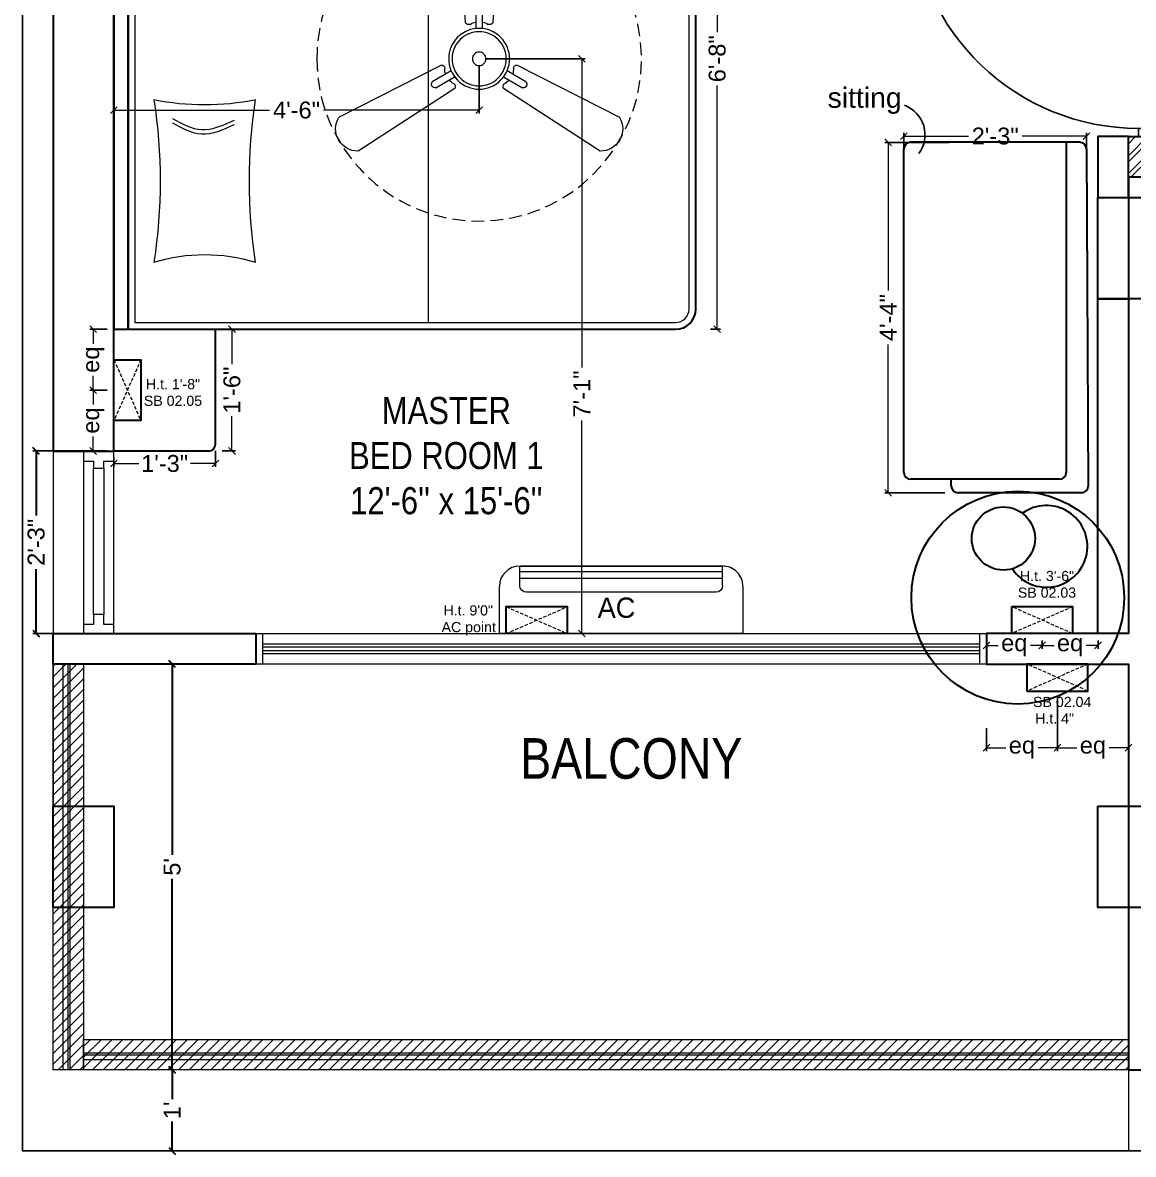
# Model space of a CAD drawing. Header units: millimetres. Extents: x 56222 to 3066687, y -650199 to -121287.
# Drawn here: x 148476.3 to 148640.5, y -179039.1 to -178871.8 of the extents above; entities that cross this region are included whole.
import ezdxf

# ---------------------------------------------------------------- set-up
doc = ezdxf.new("R2010")
doc.units = ezdxf.units.MM
doc.header["$MEASUREMENT"] = 0
doc.header["$PDMODE"] = 35
for name, pattern in [('ACAD_ISO02W100', [15, 12, -3]), ('DASHED', [0.75, 0.5, -0.25]), ('DASHED2', [0.375, 0.25, -0.125])]:
    doc.linetypes.add(name, pattern=pattern)
doc.layers.get('Defpoints').update_dxf_attribs({"color": 220})
doc.layers.add('AR DOOR', color=40, linetype='Continuous')
doc.layers.add('AR ELE-5', color=134, linetype='Continuous')
for name, color, linetype, lineweight in [('COLUMN', 1, 'Continuous', 30), ('dim05', 1, 'Continuous', 13), ('el', 7, 'Continuous', 20), ('ELEC-wires', 1, 'DASHED2', 13), ('Electrical', 84, 'Continuous', 30), ('FIRST FLOOR', 7, 'Continuous', 9), ('FIRST FLOOR ( DW_RAIL )', 7, 'Continuous', 9), ('FIRST FLOOR ( TEXT )', 7, 'Continuous', 9), ('FIRST FLOOR_( D - W & RAILING )', 251, 'Continuous', 9), ('FIRST FLOOR_( PLine )_', 251, 'Continuous', 30), ('FURNITURE', 32, 'Continuous', 9), ('GROUND FLOOR  ( PLINE )', 251, 'Continuous', 30), ('Labelling', 1, 'Continuous', 25), ('SECOND FLOOR ( DW_RAIL )', 7, 'Continuous', 9), ('Text', 7, 'Continuous', 15), ('wall', 7, 'Continuous', 30), ('XX~SLAB ( BEAM )~ ( DIM )', 7, 'Continuous', 9)]:
    doc.layers.add(name, color=color, linetype=linetype, lineweight=lineweight)
doc.layers.add('XX~SLAB ( PLINE )', color=251, linetype='Continuous', plot=False)
doc.styles.add('Arial', font='arial.ttf')
doc.styles.add('century g', font='GOTHIC.TTF')
doc.styles.add('KATHA', font='swissc.ttf')
doc.styles.get("Standard").update_dxf_attribs({"font": 'arial.ttf', "height": 6})
doc.styles.add('style4', font='ARIALN.TTF')
doc.styles.add('TEXT', font='eurr____.ttf')
doc.dimstyles.new('Archana', dxfattribs={"dimtxt": 2, "dimasz": 0.75, "dimexe": 0.5, "dimexo": 0.5, "dimgap": 0, "dimtad": 0, "dimzin": 0, "dimdsep": 46, "dimlunit": 4, "dimtxsty": 'century g', "dimblk": 'OBLIQUE', "dimcen": 0, "dimdle": 1, "dimclrd": 256, "dimclre": 256, "dimclrt": 256, "dimadec": 0, "dimazin": 0, "dimtfac": 1, "dimtofl": 0, "dimtmove": 1, "dimatfit": 3, "dimfxl": 1, "dimfxlon": 1, "dimtolj": 1, "dimtzin": 0, "dimlwd": -1, "dimlwe": -1, "dimarcsym": 0})
doc.dimstyles.new('ISO-25', dxfattribs={"dimtxt": 2.5, "dimasz": 1, "dimexe": 0.5, "dimexo": 1, "dimtad": 0, "dimdec": 1, "dimlunit": 4, "dimtxsty": 'Standard', "dimblk": 'OBLIQUE', "dimcen": 2.5, "dimclrd": 1, "dimclre": 1, "dimclrt": 5, "dimadec": 0, "dimazin": 0, "dimtfac": 1, "dimtdec": 1, "dimtmove": 0, "dimatfit": 3, "dimfxl": 1, "dimlwd": -1, "dimarcsym": 0})

# ---------------------------------------------------------------- blocks, each defined once
blk = doc.blocks.new('*U255')
for points in [[(0, 0), (0, 1120), (-30, 1120), (-30, 0)], [(40, 0), (0, 0), (0, -30), (-10, -30), (-10, -100), (40, -100)], [(-1160, 0), (-1120, 0), (-1120, -30), (-1110, -30), (-1110, -100), (-1160, -100)]]:
    blk.add_lwpolyline(points, close=True)
at = {"layer": 'AR ELE-5', "linetype": 'ByBlock', "ltscale": 15}
blk.add_arc((1.6, -0.7), 1121.6, 92.373, 179.9653, dxfattribs=at)
blk = doc.blocks.new('_Oblique')
at = {"layer": 'wall', "color": 0, "lineweight": -2}
blk.add_line((-0.5, -0.5), (0.5, 0.5), dxfattribs=at)
blk = doc.blocks.new('*D884')
at = {"layer": 'Defpoints', "color": 0, "lineweight": 30, "transparency": 16777216}
for p in [(148572.31, -178837.13), (148577.02, -178917.13), (148579.01, -178917.13)]:
    blk.add_point(p, dxfattribs=at)
at = {"layer": 'dim05', "color": 1, "linetype": 'Continuous', "lineweight": -2, "transparency": 16777216}
for p, q in [((148573.31, -178837.13), (148579.51, -178837.13)), ((148578.02, -178917.13), (148579.51, -178917.13))]:
    blk.add_line(p, q, dxfattribs=at)
at = {"layer": 'dim05', "color": 1, "linetype": 'Continuous', "transparency": 16777216}
for p, q in [((148579.01, -178837.13), (148579.01, -178873.18)), ((148579.01, -178917.13), (148579.01, -178881.08))]:
    blk.add_line(p, q, dxfattribs=at)
at = {"layer": 'dim05', "color": 1, "transparency": 16777216}
for p, rotation in [((148579.01, -178837.13), 90), ((148579.01, -178917.13), 270)]:
    blk.add_blockref('_Oblique', p, dxfattribs=dict(at, rotation=rotation))
at = {"layer": 'dim05', "color": 5, "lineweight": 25, "transparency": 16777216, "insert": (148579.01, -178877.13), "char_height": 2.5, "attachment_point": 5, "rotation": 90, "style": 'Arial'}
blk.add_mtext('6\'-8"', dxfattribs=at)
blk = doc.blocks.new('*D885')
at = {"layer": 'Defpoints', "color": 0, "lineweight": 30, "transparency": 16777216}
for p in [(148504.81, -178917.13), (148507.26, -178917.13), (148504.81, -178935.13)]:
    blk.add_point(p, dxfattribs=at)
at = {"layer": 'dim05', "color": 1, "linetype": 'Continuous', "lineweight": -2, "transparency": 16777216}
for p, q in [((148505.81, -178917.13), (148507.76, -178917.13)), ((148505.81, -178935.13), (148507.76, -178935.13))]:
    blk.add_line(p, q, dxfattribs=at)
at = {"layer": 'dim05', "color": 1, "linetype": 'Continuous', "transparency": 16777216}
for p, q in [((148507.26, -178917.13), (148507.26, -178922.3)), ((148507.26, -178935.13), (148507.26, -178929.96))]:
    blk.add_line(p, q, dxfattribs=at)
at = {"layer": 'dim05', "color": 1, "transparency": 16777216}
for p, rotation in [((148507.26, -178917.13), 90), ((148507.26, -178935.13), 270)]:
    blk.add_blockref('_Oblique', p, dxfattribs=dict(at, rotation=rotation))
at = {"layer": 'dim05', "color": 5, "lineweight": 25, "transparency": 16777216, "insert": (148507.26, -178926.13), "char_height": 2.5, "attachment_point": 5, "rotation": 90, "style": 'Arial'}
blk.add_mtext('1\'-6"', dxfattribs=at)
blk = doc.blocks.new('*D895')
at = {"layer": 'Defpoints', "color": 0, "lineweight": 30, "transparency": 16777216}
for p in [(148604.27, -178889.49), (148614.3, -178889.49), (148613.66, -178941.31)]:
    blk.add_point(p, dxfattribs=at)
at = {"layer": 'dim05', "color": 1, "linetype": 'Continuous', "lineweight": -2, "transparency": 16777216}
for p, q in [((148613.3, -178889.49), (148603.77, -178889.49)), ((148612.66, -178941.31), (148603.77, -178941.31))]:
    blk.add_line(p, q, dxfattribs=at)
at = {"layer": 'dim05', "color": 1, "linetype": 'Continuous', "transparency": 16777216}
for p, q in [((148604.27, -178889.49), (148604.27, -178911.4)), ((148604.27, -178941.31), (148604.27, -178919.4))]:
    blk.add_line(p, q, dxfattribs=at)
at = {"layer": 'dim05', "color": 1, "transparency": 16777216}
for p, rotation in [((148604.27, -178889.49), 90), ((148604.27, -178941.31), 270)]:
    blk.add_blockref('_Oblique', p, dxfattribs=dict(at, rotation=rotation))
at = {"layer": 'dim05', "color": 5, "lineweight": 25, "transparency": 16777216, "insert": (148604.27, -178915.4), "char_height": 2.5, "attachment_point": 5, "rotation": 90, "style": 'Arial'}
blk.add_mtext('4\'-4"', dxfattribs=at)
blk = doc.blocks.new('*D896')
at = {"layer": 'Defpoints', "color": 0, "lineweight": 30, "transparency": 16777216}
for p in [(148633.62, -178888.57), (148633.62, -178894.3), (148606.61, -178898.97)]:
    blk.add_point(p, dxfattribs=at)
at = {"layer": 'dim05', "color": 1, "linetype": 'Continuous', "lineweight": -2, "transparency": 16777216}
for p, q in [((148606.61, -178897.97), (148606.61, -178888.07)), ((148633.62, -178893.3), (148633.62, -178888.07))]:
    blk.add_line(p, q, dxfattribs=at)
at = {"layer": 'dim05', "color": 1, "linetype": 'Continuous', "transparency": 16777216}
for p, q in [((148606.61, -178888.57), (148616.15, -178888.57)), ((148633.62, -178888.57), (148624.08, -178888.57))]:
    blk.add_line(p, q, dxfattribs=at)
at = {"layer": 'dim05', "color": 1, "transparency": 16777216, "rotation": 180}
blk.add_blockref('_Oblique', (148606.61, -178888.57), dxfattribs=at)
at = {"layer": 'dim05', "color": 1, "transparency": 16777216}
blk.add_blockref('_Oblique', (148633.62, -178888.57), dxfattribs=at)
at = {"layer": 'dim05', "color": 5, "lineweight": 25, "transparency": 16777216, "insert": (148620.11, -178888.57), "char_height": 2.5, "attachment_point": 5, "style": 'Arial'}
blk.add_mtext('2\'-3"', dxfattribs=at)
blk = doc.blocks.new('*D940')
at = {"layer": 'Defpoints', "color": 0, "lineweight": 30, "transparency": 16777216}
for p in [(148504.81, -178934.13), (148489.81, -178935.13), (148504.81, -178936.99)]:
    blk.add_point(p, dxfattribs=at)
at = {"layer": 'dim05', "color": 1, "linetype": 'Continuous', "lineweight": -2, "transparency": 16777216}
for p, q in [((148504.81, -178935.13), (148504.81, -178937.49)), ((148489.81, -178936.13), (148489.81, -178937.49))]:
    blk.add_line(p, q, dxfattribs=at)
at = {"layer": 'dim05', "color": 1, "linetype": 'Continuous', "transparency": 16777216}
for p, q in [((148489.81, -178936.99), (148493.48, -178936.99)), ((148504.81, -178936.99), (148501.14, -178936.99))]:
    blk.add_line(p, q, dxfattribs=at)
at = {"layer": 'dim05', "color": 1, "transparency": 16777216, "rotation": 180}
blk.add_blockref('_Oblique', (148489.81, -178936.99), dxfattribs=at)
at = {"layer": 'dim05', "color": 1, "transparency": 16777216}
blk.add_blockref('_Oblique', (148504.81, -178936.99), dxfattribs=at)
at = {"layer": 'dim05', "color": 5, "lineweight": 25, "transparency": 16777216, "insert": (148497.31, -178936.99), "char_height": 2.5, "attachment_point": 5, "style": 'Arial'}
blk.add_mtext('1\'-3"', dxfattribs=at)
blk = doc.blocks.new('*D941')
at = {"layer": 'Defpoints', "color": 0, "lineweight": 30, "transparency": 16777216}
for p in [(148499.79, -178966.63), (148498.41, -179026.63), (148498.9, -179026.63)]:
    blk.add_point(p, dxfattribs=at)
at = {"layer": 'dim05', "color": 5, "linetype": 'Continuous', "lineweight": -2, "transparency": 16777216}
for p, q in [((148498.79, -178966.63), (148497.91, -178966.63)), ((148497.9, -179026.63), (148497.91, -179026.63))]:
    blk.add_line(p, q, dxfattribs=at)
at = {"layer": 'dim05', "color": 5, "linetype": 'Continuous', "lineweight": 30, "transparency": 16777216}
for p, q in [((148498.41, -178966.63), (148498.41, -178994.86)), ((148498.41, -179026.63), (148498.41, -178998.41))]:
    blk.add_line(p, q, dxfattribs=at)
at = {"layer": 'dim05', "color": 5, "lineweight": 30, "transparency": 16777216}
for p, rotation in [((148498.41, -178966.63), 90), ((148498.41, -179026.63), 270)]:
    blk.add_blockref('_Oblique', p, dxfattribs=dict(at, rotation=rotation))
at = {"layer": 'dim05', "color": 5, "lineweight": 30, "transparency": 16777216, "insert": (148498.41, -178996.63), "char_height": 2.5, "attachment_point": 5, "rotation": 90, "style": 'Arial'}
blk.add_mtext("5'", dxfattribs=at)
blk = doc.blocks.new('*D942')
at = {"layer": 'Defpoints', "color": 0, "lineweight": 30, "transparency": 16777216}
for p in [(148498.9, -179026.63), (148498.41, -179038.63), (148498.41, -179038.63)]:
    blk.add_point(p, dxfattribs=at)
at = {"layer": 'dim05', "color": 5, "linetype": 'Continuous', "lineweight": -2, "transparency": 16777216}
for p, q in [((148497.9, -179026.63), (148497.91, -179026.63)), ((148499.41, -179038.63), (148498.91, -179038.63))]:
    blk.add_line(p, q, dxfattribs=at)
at = {"layer": 'dim05', "color": 5, "linetype": 'Continuous', "lineweight": 30, "transparency": 16777216}
for p, q in [((148498.41, -179026.63), (148498.41, -179030.98)), ((148498.41, -179038.63), (148498.41, -179034.29))]:
    blk.add_line(p, q, dxfattribs=at)
at = {"layer": 'dim05', "color": 5, "lineweight": 30, "transparency": 16777216}
for p, rotation in [((148498.41, -179026.63), 90), ((148498.41, -179038.63), 270)]:
    blk.add_blockref('_Oblique', p, dxfattribs=dict(at, rotation=rotation))
at = {"layer": 'dim05', "color": 5, "lineweight": 30, "transparency": 16777216, "insert": (148498.41, -179032.63), "char_height": 2.5, "attachment_point": 5, "rotation": 90, "style": 'Arial'}
blk.add_mtext("1'", dxfattribs=at)
blk = doc.blocks.new('*D949')
at = {"layer": 'Defpoints', "color": 0, "lineweight": 30, "transparency": 16777216}
for p in [(148478.31, -178935.13), (148489.81, -178935.13), (148489.81, -178962.13)]:
    blk.add_point(p, dxfattribs=at)
at = {"layer": 'dim05', "color": 5, "linetype": 'Continuous', "lineweight": -2, "transparency": 16777216}
for p, q in [((148488.81, -178935.13), (148477.81, -178935.13)), ((148488.81, -178962.13), (148477.81, -178962.13))]:
    blk.add_line(p, q, dxfattribs=at)
at = {"layer": 'dim05', "color": 5, "linetype": 'Continuous', "lineweight": 30, "transparency": 16777216}
for p, q in [((148478.31, -178935.13), (148478.31, -178944.67)), ((148478.31, -178962.13), (148478.31, -178952.6))]:
    blk.add_line(p, q, dxfattribs=at)
at = {"layer": 'dim05', "color": 5, "lineweight": 30, "transparency": 16777216}
for p, rotation in [((148478.31, -178935.13), 90), ((148478.31, -178962.13), 270)]:
    blk.add_blockref('_Oblique', p, dxfattribs=dict(at, rotation=rotation))
at = {"layer": 'dim05', "color": 5, "lineweight": 30, "transparency": 16777216, "insert": (148478.31, -178948.63), "char_height": 2.5, "attachment_point": 5, "rotation": 90, "style": 'Arial'}
blk.add_mtext('2\'-3"', dxfattribs=at)
blk = doc.blocks.new('6616')
at = {"color": 242, "linetype": 'DASHED', "true_color": 0xcd2027}
for p, q in [((386784.79, -36915.77), (386775.78, -36911.78)), ((386784.79, -36911.78), (386775.78, -36915.77))]:
    blk.add_line(p, q, dxfattribs=at)
at = {"layer": 'ELEC-wires', "color": 5, "linetype": 'ByBlock', "lineweight": 30, "ltscale": 4}
blk.add_lwpolyline([(386775.78, -36911.78), (386784.79, -36911.78), (386784.79, -36915.77), (386775.78, -36915.77)], close=True, dxfattribs=at)
blk = doc.blocks.new('*D1026')
at = {"layer": 'Defpoints', "color": 0, "lineweight": 30, "transparency": 16777216}
for p in [(148618.81, -178962.13), (148627.06, -178962.13), (148627.06, -178963.87)]:
    blk.add_point(p, dxfattribs=at)
at = {"layer": 'dim05', "color": 1, "linetype": 'Continuous', "lineweight": -2, "transparency": 16777216}
for p, q in [((148618.81, -178963.13), (148618.81, -178964.37)), ((148627.06, -178963.13), (148627.06, -178964.37))]:
    blk.add_line(p, q, dxfattribs=at)
at = {"layer": 'dim05', "color": 1, "linetype": 'Continuous', "transparency": 16777216}
for p, q in [((148618.81, -178963.87), (148620.56, -178963.87)), ((148627.06, -178963.87), (148625.31, -178963.87))]:
    blk.add_line(p, q, dxfattribs=at)
at = {"layer": 'dim05', "color": 1, "transparency": 16777216, "rotation": 180}
blk.add_blockref('_Oblique', (148618.81, -178963.87), dxfattribs=at)
at = {"layer": 'dim05', "color": 1, "transparency": 16777216}
blk.add_blockref('_Oblique', (148627.06, -178963.87), dxfattribs=at)
at = {"layer": 'dim05', "color": 5, "lineweight": 25, "transparency": 16777216, "insert": (148622.93, -178963.87), "char_height": 2.5, "attachment_point": 5, "style": 'Arial'}
blk.add_mtext('eq', dxfattribs=at)
blk = doc.blocks.new('*D1027')
at = {"layer": 'Defpoints', "color": 0, "lineweight": 30, "transparency": 16777216}
for p in [(148627.06, -178962.13), (148635.31, -178962.13), (148635.31, -178963.87)]:
    blk.add_point(p, dxfattribs=at)
at = {"layer": 'dim05', "color": 1, "linetype": 'Continuous', "lineweight": -2, "transparency": 16777216}
for p, q in [((148627.06, -178963.13), (148627.06, -178964.37)), ((148635.31, -178963.13), (148635.31, -178964.37))]:
    blk.add_line(p, q, dxfattribs=at)
at = {"layer": 'dim05', "color": 1, "linetype": 'Continuous', "transparency": 16777216}
for p, q in [((148627.06, -178963.87), (148628.81, -178963.87)), ((148635.31, -178963.87), (148633.56, -178963.87))]:
    blk.add_line(p, q, dxfattribs=at)
at = {"layer": 'dim05', "color": 1, "transparency": 16777216, "rotation": 180}
blk.add_blockref('_Oblique', (148627.06, -178963.87), dxfattribs=at)
at = {"layer": 'dim05', "color": 1, "transparency": 16777216}
blk.add_blockref('_Oblique', (148635.31, -178963.87), dxfattribs=at)
at = {"layer": 'dim05', "color": 5, "lineweight": 25, "transparency": 16777216, "insert": (148631.18, -178963.87), "char_height": 2.5, "attachment_point": 5, "style": 'Arial'}
blk.add_mtext('eq', dxfattribs=at)
blk = doc.blocks.new('*D1028')
at = {"layer": 'Defpoints', "color": 0, "lineweight": 30, "transparency": 16777216}
for p in [(148629.31, -178970.62), (148618.81, -178975.13), (148629.31, -178979)]:
    blk.add_point(p, dxfattribs=at)
at = {"layer": 'dim05', "color": 1, "linetype": 'Continuous', "lineweight": -2, "transparency": 16777216}
for p, q in [((148629.31, -178971.62), (148629.31, -178979.5)), ((148618.81, -178976.13), (148618.81, -178979.5))]:
    blk.add_line(p, q, dxfattribs=at)
at = {"layer": 'dim05', "color": 1, "linetype": 'Continuous', "transparency": 16777216}
for p, q in [((148618.81, -178979), (148621.68, -178979)), ((148629.31, -178979), (148626.44, -178979))]:
    blk.add_line(p, q, dxfattribs=at)
at = {"layer": 'dim05', "color": 1, "transparency": 16777216, "rotation": 180}
blk.add_blockref('_Oblique', (148618.81, -178979), dxfattribs=at)
at = {"layer": 'dim05', "color": 1, "transparency": 16777216}
blk.add_blockref('_Oblique', (148629.31, -178979), dxfattribs=at)
at = {"layer": 'dim05', "color": 5, "lineweight": 25, "transparency": 16777216, "insert": (148624.06, -178979), "char_height": 2.5, "attachment_point": 5, "style": 'Arial'}
blk.add_mtext('eq', dxfattribs=at)
blk = doc.blocks.new('*D1029')
at = {"layer": 'Defpoints', "color": 0, "lineweight": 30, "transparency": 16777216}
for p in [(148629.31, -178970.62), (148639.81, -178975.28), (148629.31, -178979)]:
    blk.add_point(p, dxfattribs=at)
at = {"layer": 'dim05', "color": 1, "linetype": 'Continuous', "lineweight": -2, "transparency": 16777216}
for p, q in [((148629.31, -178971.62), (148629.31, -178979.5)), ((148639.81, -178976.28), (148639.81, -178979.5))]:
    blk.add_line(p, q, dxfattribs=at)
at = {"layer": 'dim05', "color": 1, "linetype": 'Continuous', "transparency": 16777216}
for p, q in [((148629.31, -178979), (148632.18, -178979)), ((148639.81, -178979), (148636.94, -178979))]:
    blk.add_line(p, q, dxfattribs=at)
at = {"layer": 'dim05', "color": 1, "transparency": 16777216, "rotation": 180}
blk.add_blockref('_Oblique', (148629.31, -178979), dxfattribs=at)
at = {"layer": 'dim05', "color": 1, "transparency": 16777216}
blk.add_blockref('_Oblique', (148639.81, -178979), dxfattribs=at)
at = {"layer": 'dim05', "color": 5, "lineweight": 25, "transparency": 16777216, "insert": (148634.56, -178979), "char_height": 2.5, "attachment_point": 5, "style": 'Arial'}
blk.add_mtext('eq', dxfattribs=at)
blk = doc.blocks.new('*D1030')
at = {"layer": 'Defpoints', "color": 0, "lineweight": 30, "transparency": 16777216}
for p in [(148486.75, -178926.13), (148489.81, -178926.13), (148489.81, -178935.13)]:
    blk.add_point(p, dxfattribs=at)
at = {"layer": 'dim05', "color": 1, "linetype": 'Continuous', "lineweight": -2, "transparency": 16777216}
for p, q in [((148488.81, -178926.13), (148486.25, -178926.13)), ((148488.81, -178935.13), (148486.25, -178935.13))]:
    blk.add_line(p, q, dxfattribs=at)
at = {"layer": 'dim05', "color": 1, "linetype": 'Continuous', "transparency": 16777216}
for p, q in [((148486.75, -178926.13), (148486.75, -178928.26)), ((148486.75, -178935.13), (148486.75, -178933.01))]:
    blk.add_line(p, q, dxfattribs=at)
at = {"layer": 'dim05', "color": 1, "transparency": 16777216}
for p, rotation in [((148486.75, -178926.13), 90), ((148486.75, -178935.13), 270)]:
    blk.add_blockref('_Oblique', p, dxfattribs=dict(at, rotation=rotation))
at = {"layer": 'dim05', "color": 5, "lineweight": 25, "transparency": 16777216, "insert": (148486.75, -178930.63), "char_height": 2.5, "attachment_point": 5, "rotation": 90, "style": 'Arial'}
blk.add_mtext('eq', dxfattribs=at)
blk = doc.blocks.new('*D1031')
at = {"layer": 'Defpoints', "color": 0, "lineweight": 30, "transparency": 16777216}
for p in [(148489.81, -178917.13), (148486.75, -178926.13), (148489.81, -178926.13)]:
    blk.add_point(p, dxfattribs=at)
at = {"layer": 'dim05', "color": 1, "linetype": 'Continuous', "lineweight": -2, "transparency": 16777216}
for p, q in [((148488.81, -178917.13), (148486.25, -178917.13)), ((148488.81, -178926.13), (148486.25, -178926.13))]:
    blk.add_line(p, q, dxfattribs=at)
at = {"layer": 'dim05', "color": 1, "linetype": 'Continuous', "transparency": 16777216}
for p, q in [((148486.75, -178917.13), (148486.75, -178919.26)), ((148486.75, -178926.13), (148486.75, -178924.01))]:
    blk.add_line(p, q, dxfattribs=at)
at = {"layer": 'dim05', "color": 1, "transparency": 16777216}
for p, rotation in [((148486.75, -178917.13), 90), ((148486.75, -178926.13), 270)]:
    blk.add_blockref('_Oblique', p, dxfattribs=dict(at, rotation=rotation))
at = {"layer": 'dim05', "color": 5, "lineweight": 25, "transparency": 16777216, "insert": (148486.75, -178921.63), "char_height": 2.5, "attachment_point": 5, "rotation": 90, "style": 'Arial'}
blk.add_mtext('eq', dxfattribs=at)
blk = doc.blocks.new('fan')
at = {"layer": 'Electrical', "lineweight": 15, "ltscale": 20}
for p, q in [((3300835.29, -509900.78), (3300836.47, -509923.43)), ((3300841.81, -509923.43), (3300842.99, -509900.78)), ((3300838.47, -509924.57), (3300838.47, -509920.25)), ((3300839.81, -509920.28), (3300839.81, -509924.57)), ((3300831.66, -509931.77), (3300811.45, -509942.07)), ((3300829.93, -509935.08), (3300833.64, -509932.93)), ((3300844.64, -509932.93), (3300848.38, -509935.09)), ((3300866.83, -509942.07), (3300846.62, -509931.77)), ((3300834.31, -509934.09), (3300830.57, -509936.25)), ((3300847.68, -509936.23), (3300843.97, -509934.09)), ((3300815.3, -509948.74), (3300834.33, -509936.39)), ((3300843.95, -509936.39), (3300862.98, -509948.74))]:
    blk.add_line(p, q, dxfattribs=at)
at = {"layer": 'Electrical', "linetype": 'DASHED', "lineweight": 15, "ltscale": 5}
blk.add_circle((3300839.14, -509930.53), 32, dxfattribs=at)
at = {"layer": 'Electrical', "lineweight": 15, "ltscale": 20}
for centre, major_axis, start_param, end_param in [((3300839.14, -509902.94), (3.12, 3.12), -0.272136, 1.842967), ((3300839.13, -509920.5), (0.501, 0.501), -0.465536, 1.983618), ((3300839.14, -509930.53), (4.24, -4.24), 3.14161, 9.424795), ((3300837.1, -509923.08), (0.51, 0.51), 2.863014, 4.257784), ((3300839.14, -509926.42), (2.27, -2.27), 2.565057, 2.951308), ((3300839.14, -509926.42), (2.27, 2.27), 0.19032, 0.57657), ((3300841.18, -509923.08), (0.51, -0.51), 5.167028, 6.561799), ((3300839.14, -509930.53), (3.77, -3.77), 1.749190548672175e-05, 6.283202799085073), ((3300839.14, -509930.53), (0.943, 0.943), 1.570814, 7.853999), ((3300831.67, -509932.49), (0.51, -0.51), 0.978238, 2.373008), ((3300835.59, -509932.58), (2.27, -2.27), 3.855511, 4.241762), ((3300842.69, -509932.58), (2.27, 2.27), 5.183051, 5.569301), ((3300846.61, -509932.49), (0.51, -0.51), 2.339416, 3.734186), ((3300830.46, -509935.55), (0.501, -0.501), 3.199655, 5.648809), ((3300835.59, -509932.58), (2.27, -2.27), 4.659452, 5.045703), ((3300842.69, -509932.58), (2.27, 2.27), 4.37911, 4.765361), ((3300847.83, -509935.54), (0.501, 0.501), 3.723254, 6.172408), ((3300833.71, -509936.02), (0.51, 0.51), -1.325776, 0.068994), ((3300844.57, -509936.02), (0.51, -0.51), 3.072633, 4.467404), ((3300815.25, -509944.32), (3.12, -3.12), 3.393055, 5.508159), ((3300863.03, -509944.32), (3.12, -3.12), 5.48745, 7.602554)]:
    blk.add_ellipse(centre, major_axis=major_axis, ratio=1, start_param=start_param, end_param=end_param, dxfattribs=at)
blk = doc.blocks.new('*D1054')
at = {"layer": 'Defpoints', "color": 0, "lineweight": 30, "transparency": 16777216}
for p in [(148489.81, -178877.13), (148543.81, -178877.13), (148543.81, -178884.73)]:
    blk.add_point(p, dxfattribs=at)
at = {"layer": 'dim05', "color": 1, "linetype": 'Continuous', "lineweight": -2, "transparency": 16777216}
for p, q in [((148489.81, -178878.13), (148489.81, -178885.23)), ((148543.81, -178878.13), (148543.81, -178885.23))]:
    blk.add_line(p, q, dxfattribs=at)
at = {"layer": 'dim05', "color": 1, "linetype": 'Continuous', "transparency": 16777216}
for p, q in [((148489.81, -178884.73), (148512.81, -178884.73)), ((148543.81, -178884.73), (148520.81, -178884.73))]:
    blk.add_line(p, q, dxfattribs=at)
at = {"layer": 'dim05', "color": 1, "transparency": 16777216, "rotation": 180}
blk.add_blockref('_Oblique', (148489.81, -178884.73), dxfattribs=at)
at = {"layer": 'dim05', "color": 1, "transparency": 16777216}
blk.add_blockref('_Oblique', (148543.81, -178884.73), dxfattribs=at)
at = {"layer": 'dim05', "color": 5, "lineweight": 25, "transparency": 16777216, "insert": (148516.81, -178884.73), "char_height": 2.5, "attachment_point": 5, "style": 'Arial'}
blk.add_mtext('4\'-6"', dxfattribs=at)
blk = doc.blocks.new('*D1055')
at = {"layer": 'Defpoints', "color": 0, "lineweight": 30, "transparency": 16777216}
for p in [(148543.81, -178877.13), (148557.35, -178962.13), (148558.98, -178962.13)]:
    blk.add_point(p, dxfattribs=at)
at = {"layer": 'dim05', "color": 1, "linetype": 'Continuous', "lineweight": -2, "transparency": 16777216}
for p, q in [((148544.81, -178877.13), (148559.48, -178877.13)), ((148558.35, -178962.13), (148559.48, -178962.13))]:
    blk.add_line(p, q, dxfattribs=at)
at = {"layer": 'dim05', "color": 1, "linetype": 'Continuous', "transparency": 16777216}
for p, q in [((148558.98, -178877.13), (148558.98, -178922.76)), ((148558.98, -178962.13), (148558.98, -178930.63))]:
    blk.add_line(p, q, dxfattribs=at)
at = {"layer": 'dim05', "color": 1, "transparency": 16777216}
for p, rotation in [((148558.98, -178877.13), 90), ((148558.98, -178962.13), 270)]:
    blk.add_blockref('_Oblique', p, dxfattribs=dict(at, rotation=rotation))
at = {"layer": 'dim05', "color": 5, "lineweight": 25, "transparency": 16777216, "insert": (148558.98, -178926.7), "char_height": 2.5, "attachment_point": 5, "rotation": 90, "style": 'Arial'}
blk.add_mtext('7\'-1"', dxfattribs=at)
blk = doc.blocks.new('*D1058')
at = {"layer": 'Defpoints', "color": 0, "lineweight": 30, "transparency": 16777216}
for p in [(148559.92, -178859.35), (148527.7, -178894.92)]:
    blk.add_point(p, dxfattribs=at)
at = {"layer": 'dim05', "transparency": 16777216}
blk.add_line((148560.93, -178858.23), (148559.92, -178859.35), dxfattribs=at)
at = {"layer": 'dim05', "transparency": 16777216, "xscale": 0.75, "yscale": 0.75, "zscale": 0.75, "rotation": 227.8301719995412}
blk.add_blockref('_Oblique', (148559.92, -178859.35), dxfattribs=at)
at = {"layer": 'dim05', "color": 5, "lineweight": 25, "transparency": 16777216, "insert": (148562.68, -178856.3), "char_height": 2.5, "attachment_point": 5, "rotation": 47.8302, "style": 'century g'}
blk.add_mtext("\\A1;∅4'", dxfattribs=at)
blk = doc.blocks.new('ac paln')
at = {"layer": 'Electrical', "lineweight": 15}
for p, q in [((389238.69, -37646.36), (389238.69, -37610.34)), ((389238.69, -37610.34), (389245.67, -37610.34)), ((389245.81, -37613.35), (389248.68, -37613.35)), ((389246.82, -37643.35), (389246.82, -37613.35)), ((389247.82, -37643.35), (389247.82, -37613.35)), ((389248.68, -37613.35), (389248.68, -37643.35)), ((389248.68, -37643.35), (389248.68, -37613.35)), ((389244.81, -37642.35), (389244.81, -37614.35)), ((389245.81, -37643.35), (389248.68, -37643.35)), ((389248.68, -37643.35), (389248.68, -37643.35)), ((389245.67, -37646.36), (389238.69, -37646.36))]:
    blk.add_line(p, q, dxfattribs=at)
for centre, start, end in [((389245.67, -37613.35), 0, 90), ((389245.67, -37643.35), 270, 0)]:
    blk.add_arc(centre, 3.01, start, end, dxfattribs=at)
at = {"layer": 'Electrical', "lineweight": 15, "extrusion": (0, 0, -1)}
for centre, start_param, end_param in [((389245.81, -37614.35), -0.785398, 0.785398), ((389245.81, -37642.35), 3.926991, 5.497787)]:
    blk.add_ellipse(centre, major_axis=(-0.71, 0.71), ratio=1, start_param=start_param, end_param=end_param, dxfattribs=at)
at = {"layer": 'Text', "style": 'TEXT'}
blk.add_text('AC', height=3, rotation=270, dxfattribs=at).set_placement((389241.02, -37624.87))

msp = doc.modelspace()

# ---------------------------------------------------------------- hatches: boundary and pattern name
at = {"layer": 'FIRST FLOOR'}
h = msp.add_hatch(dxfattribs=at)
h.set_pattern_fill('ANSI31', color=251, scale=9, style=0)
h.set_pattern_definition([(45, (148480.8094, -178987.6344), (-0.795495, 0.795495), [])])
h.paths.add_polyline_path([(148485.3094, -179026.6344), (148480.8094, -179026.6344), (148480.8094, -178966.6344), (148485.3094, -178966.6344)])
h = msp.add_hatch(dxfattribs=at)
h.set_pattern_fill('ANSI31', color=251, scale=9, style=0)
h.set_pattern_definition([(45, (148489.8094, -179026.6344), (-0.795495, 0.795495), [])])
h.paths.add_polyline_path([(148485.3094, -179022.1344), (148639.8094, -179022.1344), (148639.8094, -179026.6344), (148485.3094, -179026.6344)])
at = {"layer": 'GROUND FLOOR  ( PLINE )', "lineweight": 5}
h = msp.add_hatch(dxfattribs=at)
h.set_pattern_fill('ANSI32', color=3, scale=5)
h.set_pattern_definition([(45, (-587.3341, -1615.5918), (-1.325825215, 1.325825215), []), (45, (-586.4502, -1615.5918), (-1.325825215, 1.325825215), [])])
h.paths.add_polyline_path([(148644.3094, -178888.6344), (148639.8094, -178888.6344), (148639.8094, -178894.6344), (148644.3094, -178894.6344)])

# ---------------------------------------------------------------- linework, layer by layer
at = {"layer": 'COLUMN'}
for points in [[(148635.3094, -178897.6344), (148644.3094, -178897.6344), (148644.3094, -178912.6344), (148635.3094, -178912.6344)], [(148480.8094, -178987.6344), (148489.8094, -178987.6344), (148489.8094, -179002.6344), (148480.8094, -179002.6344)], [(148635.3094, -178987.6344), (148644.3094, -178987.6344), (148644.3094, -179002.6344), (148635.3094, -179002.6344)]]:
    msp.add_lwpolyline(points, close=True, dxfattribs=at)
at = {"layer": 'FIRST FLOOR'}
for p, q in [((148480.8094, -178692.1344), (148480.8094, -179002.6344)), ((148489.8094, -178962.1344), (148489.8094, -178776.1344)), ((148639.8094, -178962.1344), (148639.8094, -178912.6344)), ((148644.3094, -178912.6344), (148639.8094, -178912.6344)), ((148480.8094, -178935.1344), (148489.8094, -178935.1344)), ((148510.8094, -178962.1344), (148489.8094, -178962.1344)), ((148510.8094, -178962.1344), (148510.8094, -178966.6344)), ((148639.8094, -178962.1344), (148618.8094, -178962.1344)), ((148618.8094, -178962.1344), (148618.8094, -178966.6344)), ((148639.8094, -178966.6344), (148480.8094, -178966.6344)), ((148639.8094, -179026.6344), (148639.8094, -178966.6344)), ((148881.3094, -179002.6344), (148635.3094, -179002.6344))]:
    msp.add_line(p, q, dxfattribs=at)
at = {"layer": 'FIRST FLOOR', "ltscale": 0.7}
msp.add_lwpolyline([(148639.8094, -179002.6344), (148639.8094, -179038.6344), (148476.3094, -179038.6344), (148476.3094, -178692.1344), (148480.8094, -178692.1344)], dxfattribs=at)
at = {"layer": 'FIRST FLOOR'}
for points in [[(148485.3094, -179026.6344), (148480.8094, -179026.6344), (148480.8094, -178966.6344), (148485.3094, -178966.6344)], [(148485.3094, -179022.1344), (148639.8094, -179022.1344), (148639.8094, -179026.6344), (148485.3094, -179026.6344)]]:
    msp.add_lwpolyline(points, close=True, dxfattribs=at)
at = {"layer": 'FIRST FLOOR', "color": 1, "linetype": 'ACAD_ISO02W100', "ltscale": 0.7}
msp.add_lwpolyline([(148639.8094, -179026.6344), (148480.8094, -179026.6344), (148480.8094, -178966.6344)], dxfattribs=at)
at = {"layer": 'FIRST FLOOR ( DW_RAIL )'}
for points in [[(148511.8094, -178966.6344), (148511.8094, -178962.1344)], [(148617.8094, -178962.1344), (148617.8094, -178966.6344)]]:
    msp.add_lwpolyline(points, dxfattribs=at)
for points in [[(148511.8094, -178963.6344), (148617.8094, -178963.6344), (148617.8094, -178964.1344), (148511.8094, -178964.1344)], [(148511.8094, -178964.6344), (148617.8094, -178964.6344), (148617.8094, -178965.1344), (148511.8094, -178965.1344)]]:
    msp.add_lwpolyline(points, close=True, dxfattribs=at)
at = {"layer": 'FIRST FLOOR_( D - W & RAILING )', "color": 32}
for points in [[(148482.3094, -178966.6344), (148483.3094, -178966.6344), (148483.3094, -179026.6344), (148482.3094, -179026.6344), (148482.3094, -178966.6344), (148483.0094, -178966.6344), (148483.0094, -179026.6344), (148482.3094, -179026.6344)], [(148485.3094, -179025.1344), (148485.3094, -179024.1344), (148639.8094, -179024.1344), (148639.8094, -179025.1344), (148485.3094, -179025.1344), (148485.3094, -179024.4344), (148639.8094, -179024.4344), (148639.8094, -179025.1344)]]:
    msp.add_lwpolyline(points, close=True, dxfattribs=at)
at = {"layer": 'FIRST FLOOR_( PLine )_'}
msp.add_lwpolyline([(148480.8094, -178776.1344), (148480.8094, -178935.1344), (148489.8094, -178935.1344), (148489.8094, -178776.1344)], dxfattribs=at)
for points in [[(148644.3094, -178894.6344), (148639.8094, -178894.6344), (148639.8094, -178962.1344), (148618.8094, -178962.1344), (148618.8094, -178966.6344), (148639.8094, -178966.6344), (148639.8094, -179026.6344), (148644.3094, -179026.6344)], [(148489.8094, -178962.1344), (148510.8094, -178962.1344), (148510.8094, -178966.6344), (148480.8094, -178966.6344), (148480.8094, -178962.1344), (148480.8094, -178962.1344), (148480.8094, -178962.1344), (148489.8094, -178962.1344)]]:
    msp.add_lwpolyline(points, close=True, dxfattribs=at)
at = {"layer": 'FURNITURE'}
msp.add_line((148536.3351, -178916.1344), (148536.3351, -178860.9415), dxfattribs=at)
at = {"layer": 'FURNITURE', "lineweight": 30}
for p, q in [((148606.611, -178938.3101), (148606.611, -178890.4857)), ((148626.611, -178889.4857), (148607.611, -178889.4857)), ((148632.5968, -178889.4857), (148609.4737, -178889.4857)), ((148630.611, -178889.4857), (148630.611, -178938.3101)), ((148633.5968, -178890.4857), (148633.861, -178940.3101)), ((148504.8094, -178934.1344), (148504.8094, -178917.1344)), ((148503.8094, -178935.1344), (148489.8094, -178935.1344)), ((148629.611, -178939.3101), (148607.611, -178939.3101)), ((148613.611, -178940.3101), (148613.611, -178939.3101)), ((148632.861, -178941.3101), (148614.611, -178941.3101))]:
    msp.add_line(p, q, dxfattribs=at)
for points in [[(148491.9083, -178917.1344), (148491.9083, -178837.1344), (148489.8094, -178837.1344), (148489.8094, -178917.1344)], [(148639.8094, -178888.6344), (148635.3094, -178888.6344), (148635.3094, -178897.6344), (148639.8094, -178897.6344)], [(148635.3094, -178912.6344), (148639.8094, -178912.6344), (148639.8094, -178962.1344), (148635.3094, -178962.1344)]]:
    msp.add_lwpolyline(points, close=True, dxfattribs=at)
msp.add_lwpolyline([(148575.8391, -178914.1344), (148575.8391, -178840.1344, 0.41421356), (148572.8391, -178837.1344), (148491.9083, -178837.1344), (148491.9083, -178917.1344), (148572.8391, -178917.1344, 0.41421356)], format="xyb", close=True, dxfattribs=at)
at = {"layer": 'FURNITURE'}
msp.add_lwpolyline([(148574.8391, -178914.1344), (148574.8391, -178840.1344, 0.41421356), (148572.8391, -178838.1344), (148492.9083, -178838.1344), (148492.9083, -178916.1344), (148572.8391, -178916.1344, 0.41421356)], format="xyb", close=True, dxfattribs=at)
at = {"layer": 'FURNITURE', "elevation": -0.0053}
msp.add_lwpolyline([(148510.7292, -178883.2065, -0.10058607), (148495.7292, -178883.2065, -0.07572579), (148495.7292, -178907.2065, -0.14896716), (148510.7292, -178907.2065, -0.0741156)], format="xyb", close=True, dxfattribs=at)
at = {"layer": 'FURNITURE', "lineweight": 30}
msp.add_circle((148621.3248, -178948.0722), 4.6755, dxfattribs=at)
for centre, radius, start, end in [((148607.611, -178890.4857), 1, 90, 180), ((148632.5968, -178890.4857), 1, 0, 90), ((148503.8094, -178934.1344), 1, 270, 0), ((148607.611, -178938.3101), 1, 180, 270), ((148629.611, -178938.3101), 1, 270, 0), ((148614.611, -178940.3101), 1, 180, 270), ((148632.861, -178940.3101), 1, 270, 0), ((148627.6959, -178949.2306), 6.0472, 213.373988, 126.016623)]:
    msp.add_arc(centre, radius, start, end, dxfattribs=at)
at = {"layer": 'FURNITURE'}
for points in [[(148498.4676, -178885.9841, -0.0053), (148499.8846, -178886.7561, -0.0053), (148502.8783, -178888.387, -0.0053), (148505.995, -178886.9463, -0.0053), (148507.6364, -178886.1876, -0.0053)], [(148498.4676, -178886.6289, -0.0053), (148499.8846, -178887.4009, -0.0053), (148502.8783, -178889.0317, -0.0053), (148505.995, -178887.5911, -0.0053), (148507.6364, -178886.8324, -0.0053)]]:
    msp.add_open_spline(points, degree=3, knots=[0, 0, 0, 0, 4.57791705, 9.67113696, 9.67113696, 9.67113696, 9.67113696], dxfattribs=at)
at = {"layer": 'GROUND FLOOR  ( PLINE )', "color": 3}
msp.add_lwpolyline([(148644.3094, -178894.6344), (148639.8094, -178894.6344), (148639.8094, -178888.6344), (148644.3094, -178888.6344)], close=True, dxfattribs=at)
at = {"layer": 'Labelling', "color": 1}
msp.add_arc((148605.0436, -178888.3974, -0.0704), 4.6849, 323.975576, 69.174059, dxfattribs=at)
at = {"layer": 'SECOND FLOOR ( DW_RAIL )', "color": 3}
msp.add_lwpolyline([(148485.3094, -178935.1344), (148485.3094, -178936.6344), (148486.8094, -178936.6344), (148486.8094, -178937.6658), (148488.3094, -178937.6658), (148488.3094, -178959.2872), (148486.8094, -178959.2872), (148486.8094, -178960.7872), (148485.3094, -178960.7872), (148485.3094, -178962.1344), (148489.8094, -178962.1344), (148489.8094, -178960.7872), (148488.3094, -178960.7872), (148488.3094, -178959.2872), (148486.8094, -178959.2872), (148486.8094, -178937.6658), (148488.3094, -178937.6658), (148488.3094, -178936.6344), (148489.8094, -178936.6344), (148489.8094, -178935.1344), (148485.3094, -178935.1344), (148485.3094, -178962.1344), (148489.8094, -178962.1344), (148489.8094, -178935.1344)], close=True, dxfattribs=at)
at = {"layer": 'XX~SLAB ( BEAM )~ ( DIM )'}
msp.add_lwpolyline([(148510.8094, -178962.1344), (148618.8094, -178962.1344), (148618.8094, -178966.6344), (148510.8094, -178966.6344)], close=True, dxfattribs=at)
at = {"layer": 'XX~SLAB ( BEAM )~ ( DIM )', "color": 242, "lineweight": 30, "true_color": 0xcd2027}
msp.add_circle((148623.454, -178956.8209), 15.7294, dxfattribs=at)
at = {"layer": 'XX~SLAB ( PLINE )'}
msp.add_lwpolyline([(148476.3094, -178692.1344), (148881.3094, -178692.1344), (148881.3095, -179002.6344), (148872.3094, -179002.6344), (148852.5048, -179002.6344), (148812.1676, -179002.6344), (148786.8094, -179002.6344), (148644.3094, -179002.6344), (148644.3094, -179038.6344), (148476.3094, -179038.6344)], close=True, dxfattribs=at)

# ---------------------------------------------------------------- block references
at = {"layer": 'AR DOOR', "linetype": 'ByBlock', "lineweight": -2, "extrusion": (0, 0, -1), "xscale": -0.02999999999996949, "yscale": 0.02999999999996949, "zscale": -0.02999999999996949, "rotation": 270}
msp.add_blockref('*U255', (-148641.3094, -178853.8344), dxfattribs=at)
at = {"layer": 'dim05', "color": 1, "lineweight": 35, "xscale": -0.7500069902881101, "yscale": 0.7500069902881101, "zscale": 0.7500069902881101}
msp.add_blockref('fan', (2624196.2385, 203574.3264), dxfattribs=at)
at = {"layer": 'el', "color": 1}
for p, rotation in [((111578.0257, -565706.4217), 90), ((535332.6066, -215873.9182), 180)]:
    msp.add_blockref('6616', p, dxfattribs=dict(at, rotation=rotation))
at = {"layer": 'el', "color": 18, "true_color": 0x000000, "rotation": 89.99999999999999}
msp.add_blockref('ac paln', (110936.4595, -568200.8224), dxfattribs=at)
at = {"layer": 'el', "color": 1}
msp.add_blockref('6616', (-238153.2278, -142046.3638), dxfattribs=at)
at = {"layer": 'el', "color": 1, "xscale": -1, "rotation": 180}
msp.add_blockref('6616', (-238150.9778, -215882.4051), dxfattribs=at)

# ---------------------------------------------------------------- texts
at = {"layer": 'Electrical', "color": 240, "true_color": 0xed1f24, "transparency": 33554687}
for s, p in [('H.t. 1\'-8"', (148494.5393, -178925.9939)), ('H.t. 3\'-6"', (148623.7662, -178954.3585)), ('H.t. 9\'0"', (148538.533, -178959.4474)), ('H.t. 4"', (148626.0162, -178975.4302))]:
    msp.add_text(s, height=1.5, dxfattribs=at).set_placement(p)
at = {"layer": 'Electrical', "color": 5, "transparency": 33554687}
for s, p in [('SB 02.05', (148494.2271, -178928.4563)), ('SB 02.03', (148623.454, -178956.8209)), ('AC point', (148538.251, -178961.9176)), ('SB 02.04', (148625.704, -178972.9872))]:
    msp.add_text(s, height=1.5, dxfattribs=at).set_placement(p)
at = {"layer": 'FIRST FLOOR ( TEXT )', "attachment_point": 5, "style": 'KATHA'}
for s, insert, char_height in [("MASTER \\PBED ROOM 1\\P12'-6'' x 15'-6''", (148538.9559, -178935.8367), 4), ('BALCONY', (148566.2979, -178980.6333), 6)]:
    msp.add_mtext(s, dxfattribs=dict(at, insert=insert, char_height=char_height))
at = {"layer": 'Labelling', "color": 1, "insert": (148612.0607, -178883.339, -0.0704), "char_height": 3, "width": 33.454272, "attachment_point": 5, "style": 'style4'}
msp.add_mtext('\\A1;\\pxql;{\\fArial|b0|i0|c0|p34;sitting}', dxfattribs=at)

# ---------------------------------------------------------------- dimensions: what is measured, and where the dimension line sits
at = {"layer": 'dim05', "color": 27, "lineweight": 25, "true_color": 0x7d5120}
for base, p1, p2, angle, override, picture, middle in [((148579.0075, -178917.1257), (148572.3127, -178837.1344), (148577.0187, -178917.1257), 90, {"dimtxsty": 'Arial'}, '*D884', (148579.0075, -178877.1301)), ((148604.2696, -178889.4857), (148613.6566, -178941.3101), (148614.2996, -178889.4857), 270, {"dimtxsty": 'Arial'}, '*D895', (148604.2696, -178915.3979)), ((148507.2642, -178917.1344), (148504.8094, -178935.1344), (148504.8094, -178917.1344), 90, {"dimdec": 0, "dimtxsty": 'Arial'}, '*D885', (148507.2642, -178926.1344))]:
    dim = msp.add_linear_dim(base=base, p1=p1, p2=p2, angle=angle, dimstyle='ISO-25', override=override, dxfattribs=at)
    dim.commit()
    dim.dimension.update_dxf_attribs({"geometry": picture, "text_midpoint": middle})
dim = msp.add_diameter_dim_2p(p1=(148527.6975, -178894.9222), p2=(148559.9214, -178859.3466), dimstyle='Archana', override={"dimtxt": 2.5, "dimclrt": 5}, dxfattribs=at)
dim.commit()
dim.dimension.update_dxf_attribs({"geometry": '*D1058', "text_midpoint": (148562.6831, -178856.2976)})
for base, p1, p2, override, picture, middle in [((148543.8094, -178884.7265), (148489.8094, -178877.1344), (148543.8094, -178877.1344), {"dimtxsty": 'Arial'}, '*D1054', (148516.8094, -178884.7265)), ((148633.6184, -178888.5697), (148606.611, -178898.9749), (148633.6184, -178894.3003), {"dimtxsty": 'Arial'}, '*D896', (148620.1147, -178888.5697)), ((148504.8094, -178936.9891), (148489.8094, -178935.1344), (148504.8094, -178934.1344), {"dimdec": 0, "dimtxsty": 'Arial'}, '*D940', (148497.3094, -178936.9891))]:
    dim = msp.add_linear_dim(base=base, p1=p1, p2=p2, dimstyle='ISO-25', override=override, dxfattribs=at)
    dim.commit()
    dim.dimension.update_dxf_attribs({"geometry": picture, "text_midpoint": middle})
dim = msp.add_linear_dim(base=(148558.9783, -178962.1344), p1=(148543.8094, -178877.1344), p2=(148557.348, -178962.1344), angle=90, dimstyle='ISO-25', override={"dimdec": 0, "dimtxsty": 'Arial'}, dxfattribs=at)
dim.commit()
dim.dimension.update_dxf_attribs({"geometry": '*D1055', "text_midpoint": (148558.9783, -178926.6954), "dimtype": 160})
for base, p1, p2, angle, picture, middle in [((148486.7461, -178926.1344), (148489.8094, -178917.1344), (148489.8094, -178926.1344), 270, '*D1031', (148486.7461, -178921.6344)), ((148486.7461, -178926.1344), (148489.8094, -178935.1344), (148489.8094, -178926.1344), 90, '*D1030', (148486.7461, -178930.6344)), ((148629.3094, -178979.0034), (148639.8094, -178975.2758), (148629.3094, -178970.6213), 180, '*D1029', (148634.5594, -178979.0034))]:
    dim = msp.add_linear_dim(base=base, p1=p1, p2=p2, angle=angle, text='eq', dimstyle='ISO-25', override={"dimtxsty": 'Arial'}, dxfattribs=at)
    dim.commit()
    dim.dimension.update_dxf_attribs({"geometry": picture, "text_midpoint": middle})
at = {"layer": 'dim05', "color": 27, "lineweight": 30, "true_color": 0x7d5120}
for base, p1, p2, picture, middle in [((148478.3114, -178935.1344), (148489.8094, -178962.1344), (148489.8094, -178935.1344), '*D949', (148478.3114, -178948.6344)), ((148498.4145, -179026.6344), (148499.7925, -178966.6344), (148498.8959, -179026.6344), '*D941', (148498.4145, -178996.6344)), ((148498.4145, -179038.6344), (148498.8959, -179026.6344), (148498.4145, -179038.6344), '*D942', (148498.4145, -179032.6344))]:
    dim = msp.add_linear_dim(base=base, p1=p1, p2=p2, angle=90, dimstyle='ISO-25', override={"dimtxsty": 'Arial', "dimclrd": 5, "dimclre": 5, "dimlwd": 30}, dxfattribs=at)
    dim.commit()
    dim.dimension.update_dxf_attribs({"geometry": picture, "text_midpoint": middle})
at = {"layer": 'dim05', "color": 27, "lineweight": 25, "true_color": 0x7d5120}
for base, p1, p2, picture, middle in [((148627.0594, -178963.8704), (148618.8094, -178962.1344), (148627.0594, -178962.1344), '*D1026', (148622.9344, -178963.8704)), ((148635.3094, -178963.8704), (148627.0594, -178962.1344), (148635.3094, -178962.1344), '*D1027', (148631.1844, -178963.8704)), ((148629.3094, -178979.0034), (148618.8094, -178975.1324), (148629.3094, -178970.6213), '*D1028', (148624.0594, -178979.0034))]:
    dim = msp.add_linear_dim(base=base, p1=p1, p2=p2, text='eq', dimstyle='ISO-25', override={"dimtxsty": 'Arial'}, dxfattribs=at)
    dim.commit()
    dim.dimension.update_dxf_attribs({"geometry": picture, "text_midpoint": middle})

doc.saveas('drawing.dxf')
